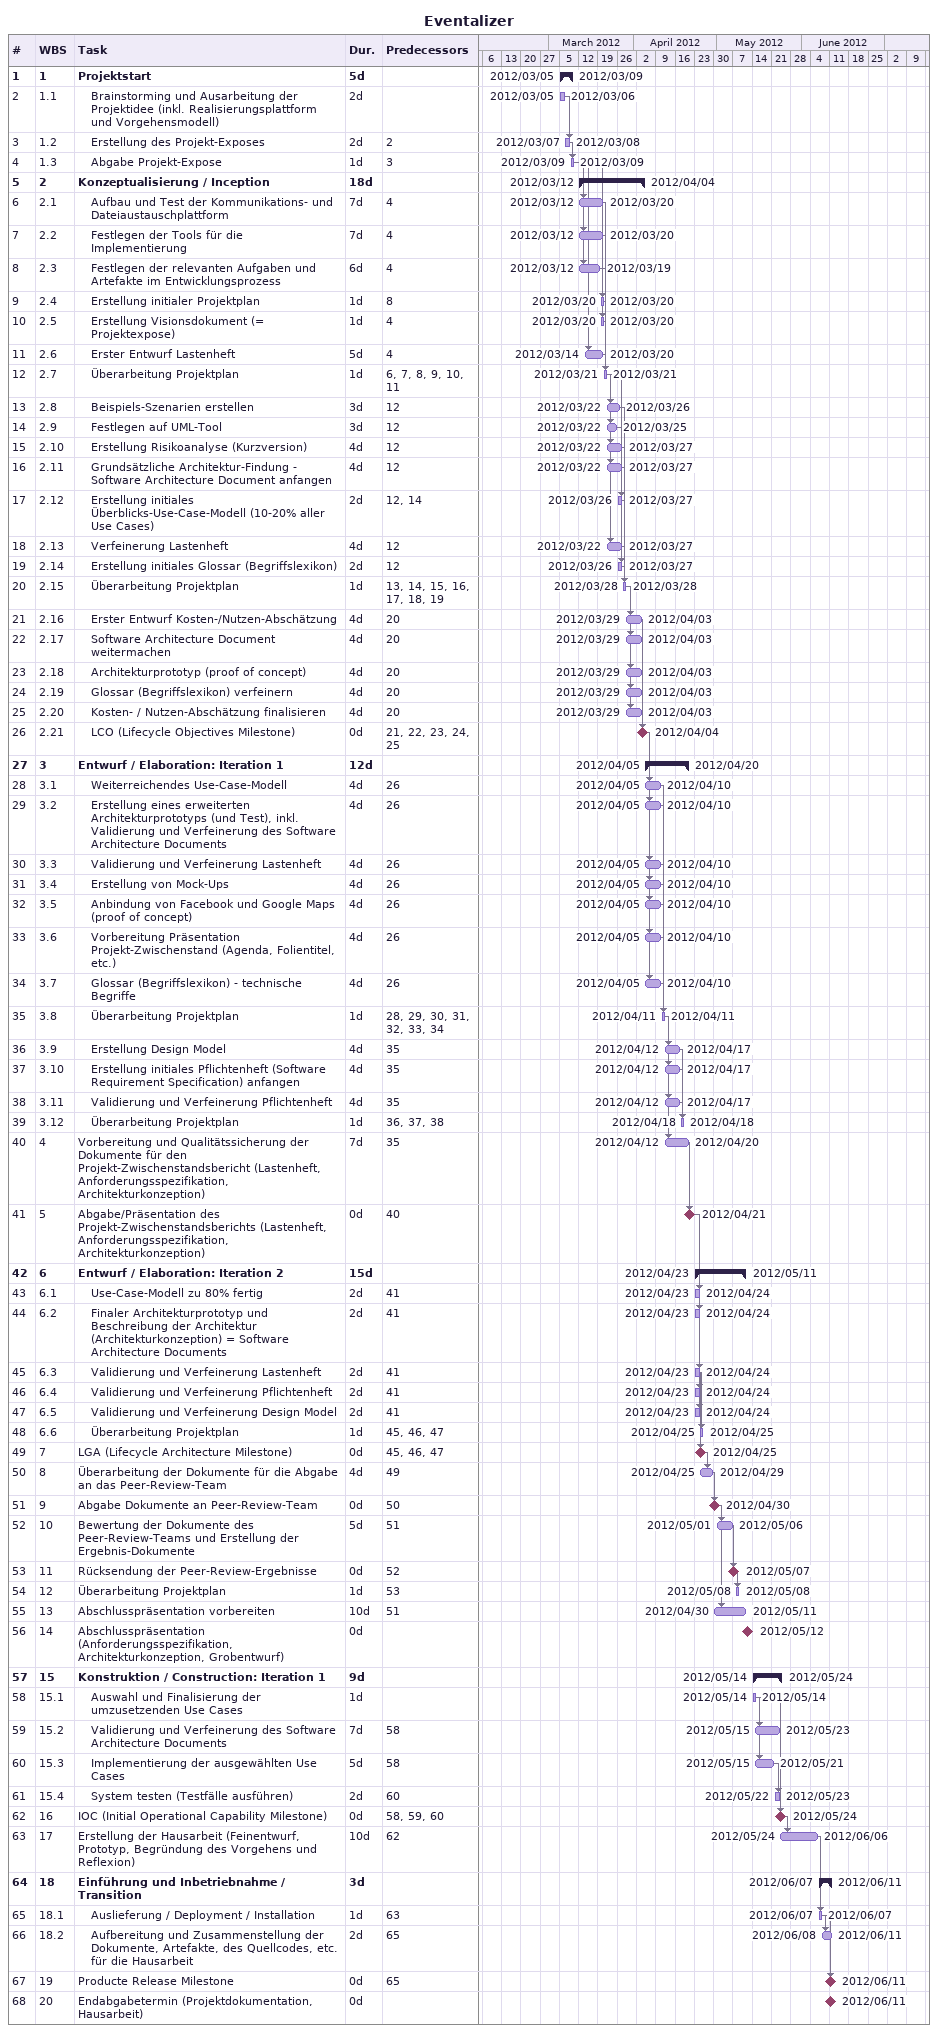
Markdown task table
Eventalizer

| ID | WBS | Task | Duration | Start | Finish | Predecessors |
|---|---|---|---|---|---|---|
| 1 | 1 | **Projektstart** | 5d | 2012-03-05 | 2012-03-09 |  |
| 2 | 1.1 | Brainstorming und Ausarbeitung der Projektidee (inkl. Realisierungsplattform und Vorgehensmodell) | 2d | 2012-03-05 | 2012-03-06 |  |
| 3 | 1.2 | Erstellung des Projekt-Exposes | 2d | 2012-03-07 | 2012-03-08 | 2 |
| 4 | 1.3 | Abgabe Projekt-Expose | 1d | 2012-03-09 | 2012-03-09 | 3 |
| 5 | 2 | **Konzeptualisierung / Inception** | 18d | 2012-03-12 | 2012-04-04 |  |
| 6 | 2.1 | Aufbau und Test der Kommunikations- und Dateiaustauschplattform | 7d | 2012-03-12 | 2012-03-20 | 4 |
| 7 | 2.2 | Festlegen der Tools für die Implementierung | 7d | 2012-03-12 | 2012-03-20 | 4 |
| 8 | 2.3 | Festlegen der relevanten Aufgaben und Artefakte im Entwicklungsprozess | 6d | 2012-03-12 | 2012-03-19 | 4 |
| 9 | 2.4 | Erstellung initialer Projektplan | 1d | 2012-03-20 | 2012-03-20 | 8 |
| 10 | 2.5 | Erstellung Visionsdokument (= Projektexpose) | 1d | 2012-03-20 | 2012-03-20 | 4 |
| 11 | 2.6 | Erster Entwurf Lastenheft | 5d | 2012-03-14 | 2012-03-20 | 4 |
| 12 | 2.7 | Überarbeitung Projektplan | 1d | 2012-03-21 | 2012-03-21 | 6, 7, 8, 9, 10, 11 |
| 13 | 2.8 | Beispiels-Szenarien erstellen | 3d | 2012-03-22 | 2012-03-26 | 12 |
| 14 | 2.9 | Festlegen auf UML-Tool | 3d | 2012-03-22 | 2012-03-25 | 12 |
| 15 | 2.10 | Erstellung Risikoanalyse (Kurzversion) | 4d | 2012-03-22 | 2012-03-27 | 12 |
| 16 | 2.11 | Grundsätzliche Architektur-Findung - Software Architecture Document anfangen | 4d | 2012-03-22 | 2012-03-27 | 12 |
| 17 | 2.12 | Erstellung initiales Überblicks-Use-Case-Modell (10-20% aller Use Cases) | 2d | 2012-03-26 | 2012-03-27 | 12, 14 |
| 18 | 2.13 | Verfeinerung Lastenheft | 4d | 2012-03-22 | 2012-03-27 | 12 |
| 19 | 2.14 | Erstellung initiales Glossar (Begriffslexikon) | 2d | 2012-03-26 | 2012-03-27 | 12 |
| 20 | 2.15 | Überarbeitung Projektplan | 1d | 2012-03-28 | 2012-03-28 | 13, 14, 15, 16, 17, 18, 19 |
| 21 | 2.16 | Erster Entwurf Kosten-/Nutzen-Abschätzung | 4d | 2012-03-29 | 2012-04-03 | 20 |
| 22 | 2.17 | Software Architecture Document weitermachen | 4d | 2012-03-29 | 2012-04-03 | 20 |
| 23 | 2.18 | Architekturprototyp (proof of concept) | 4d | 2012-03-29 | 2012-04-03 | 20 |
| 24 | 2.19 | Glossar (Begriffslexikon) verfeinern | 4d | 2012-03-29 | 2012-04-03 | 20 |
| 25 | 2.20 | Kosten- / Nutzen-Abschätzung finalisieren | 4d | 2012-03-29 | 2012-04-03 | 20 |
| 26 | 2.21 | LCO (Lifecycle Objectives Milestone) | 0d | 2012-04-04 | 2012-04-04 | 21, 22, 23, 24, 25 |
| 27 | 3 | **Entwurf / Elaboration: Iteration 1** | 12d | 2012-04-05 | 2012-04-20 |  |
| 28 | 3.1 | Weiterreichendes Use-Case-Modell | 4d | 2012-04-05 | 2012-04-10 | 26 |
| 29 | 3.2 | Erstellung eines erweiterten Architekturprototyps (und Test), inkl. Validierung und Verfeinerung des Software Architecture Documents | 4d | 2012-04-05 | 2012-04-10 | 26 |
| 30 | 3.3 | Validierung und Verfeinerung Lastenheft | 4d | 2012-04-05 | 2012-04-10 | 26 |
| 31 | 3.4 | Erstellung von Mock-Ups | 4d | 2012-04-05 | 2012-04-10 | 26 |
| 32 | 3.5 | Anbindung von Facebook und Google Maps (proof of concept) | 4d | 2012-04-05 | 2012-04-10 | 26 |
| 33 | 3.6 | Vorbereitung Präsentation Projekt-Zwischenstand (Agenda, Folientitel, etc.) | 4d | 2012-04-05 | 2012-04-10 | 26 |
| 34 | 3.7 | Glossar (Begriffslexikon) - technische Begriffe | 4d | 2012-04-05 | 2012-04-10 | 26 |
| 35 | 3.8 | Überarbeitung Projektplan | 1d | 2012-04-11 | 2012-04-11 | 28, 29, 30, 31, 32, 33, 34 |
| 36 | 3.9 | Erstellung Design Model | 4d | 2012-04-12 | 2012-04-17 | 35 |
| 37 | 3.10 | Erstellung initiales Pflichtenheft (Software Requirement Specification) anfangen | 4d | 2012-04-12 | 2012-04-17 | 35 |
| 38 | 3.11 | Validierung und Verfeinerung Pflichtenheft | 4d | 2012-04-12 | 2012-04-17 | 35 |
| 39 | 3.12 | Überarbeitung Projektplan | 1d | 2012-04-18 | 2012-04-18 | 36, 37, 38 |
| 40 | 4 | Vorbereitung und Qualitätssicherung der Dokumente für den Projekt-Zwischenstandsbericht (Lastenheft, Anforderungsspezifikation, Architekturkonzeption) | 7d | 2012-04-12 | 2012-04-20 | 35 |
| 41 | 5 | Abgabe/Präsentation des Projekt-Zwischenstandsberichts (Lastenheft, Anforderungsspezifikation, Architekturkonzeption) | 0d | 2012-04-21 | 2012-04-21 | 40 |
| 42 | 6 | **Entwurf / Elaboration: Iteration 2** | 15d | 2012-04-23 | 2012-05-11 |  |
| 43 | 6.1 | Use-Case-Modell zu 80% fertig | 2d | 2012-04-23 | 2012-04-24 | 41 |
| 44 | 6.2 | Finaler Architekturprototyp und Beschreibung der Architektur (Architekturkonzeption) = Software Architecture Documents | 2d | 2012-04-23 | 2012-04-24 | 41 |
| 45 | 6.3 | Validierung und Verfeinerung Lastenheft | 2d | 2012-04-23 | 2012-04-24 | 41 |
| 46 | 6.4 | Validierung und Verfeinerung Pflichtenheft | 2d | 2012-04-23 | 2012-04-24 | 41 |
| 47 | 6.5 | Validierung und Verfeinerung Design Model | 2d | 2012-04-23 | 2012-04-24 | 41 |
| 48 | 6.6 | Überarbeitung Projektplan | 1d | 2012-04-25 | 2012-04-25 | 45, 46, 47 |
| 49 | 7 | LGA (Lifecycle Architecture Milestone) | 0d | 2012-04-25 | 2012-04-25 | 45, 46, 47 |
| 50 | 8 | Überarbeitung der Dokumente für die Abgabe an das Peer-Review-Team | 4d | 2012-04-25 | 2012-04-29 | 49 |
| 51 | 9 | Abgabe Dokumente an Peer-Review-Team | 0d | 2012-04-30 | 2012-04-30 | 50 |
| 52 | 10 | Bewertung der Dokumente des Peer-Review-Teams und Erstellung der Ergebnis-Dokumente | 5d | 2012-05-01 | 2012-05-06 | 51 |
| 53 | 11 | Rücksendung der Peer-Review-Ergebnisse | 0d | 2012-05-07 | 2012-05-07 | 52 |
| 54 | 12 | Überarbeitung Projektplan | 1d | 2012-05-08 | 2012-05-08 | 53 |
| 55 | 13 | Abschlusspräsentation vorbereiten | 10d | 2012-04-30 | 2012-05-11 | 51 |
| 56 | 14 | Abschlusspräsentation (Anforderungsspezifikation, Architekturkonzeption, Grobentwurf) | 0d | 2012-05-12 | 2012-05-12 |  |
| 57 | 15 | **Konstruktion / Construction: Iteration 1** | 9d | 2012-05-14 | 2012-05-24 |  |
| 58 | 15.1 | Auswahl und Finalisierung der umzusetzenden Use Cases | 1d | 2012-05-14 | 2012-05-14 |  |
| 59 | 15.2 | Validierung und Verfeinerung des Software Architecture Documents | 7d | 2012-05-15 | 2012-05-23 | 58 |
| 60 | 15.3 | Implementierung der ausgewählten Use Cases | 5d | 2012-05-15 | 2012-05-21 | 58 |
| 61 | 15.4 | System testen (Testfälle ausführen) | 2d | 2012-05-22 | 2012-05-23 | 60 |
| 62 | 16 | IOC (Initial Operational Capability Milestone) | 0d | 2012-05-24 | 2012-05-24 | 58, 59, 60 |
| 63 | 17 | Erstellung der Hausarbeit (Feinentwurf, Prototyp, Begründung des Vorgehens und Reflexion) | 10d | 2012-05-24 | 2012-06-06 | 62 |
| 64 | 18 | **Einführung und Inbetriebnahme / Transition** | 3d | 2012-06-07 | 2012-06-11 |  |
| 65 | 18.1 | Auslieferung / Deployment / Installation | 1d | 2012-06-07 | 2012-06-07 | 63 |
| 66 | 18.2 | Aufbereitung und Zusammenstellung der Dokumente, Artefakte, des Quellcodes, etc. für die Hausarbeit | 2d | 2012-06-08 | 2012-06-11 | 65 |
| 67 | 19 | Producte Release Milestone | 0d | 2012-06-11 | 2012-06-11 | 65 |
| 68 | 20 | Endabgabetermin (Projektdokumentation, Hausarbeit) | 0d | 2012-06-11 | 2012-06-11 |  |
